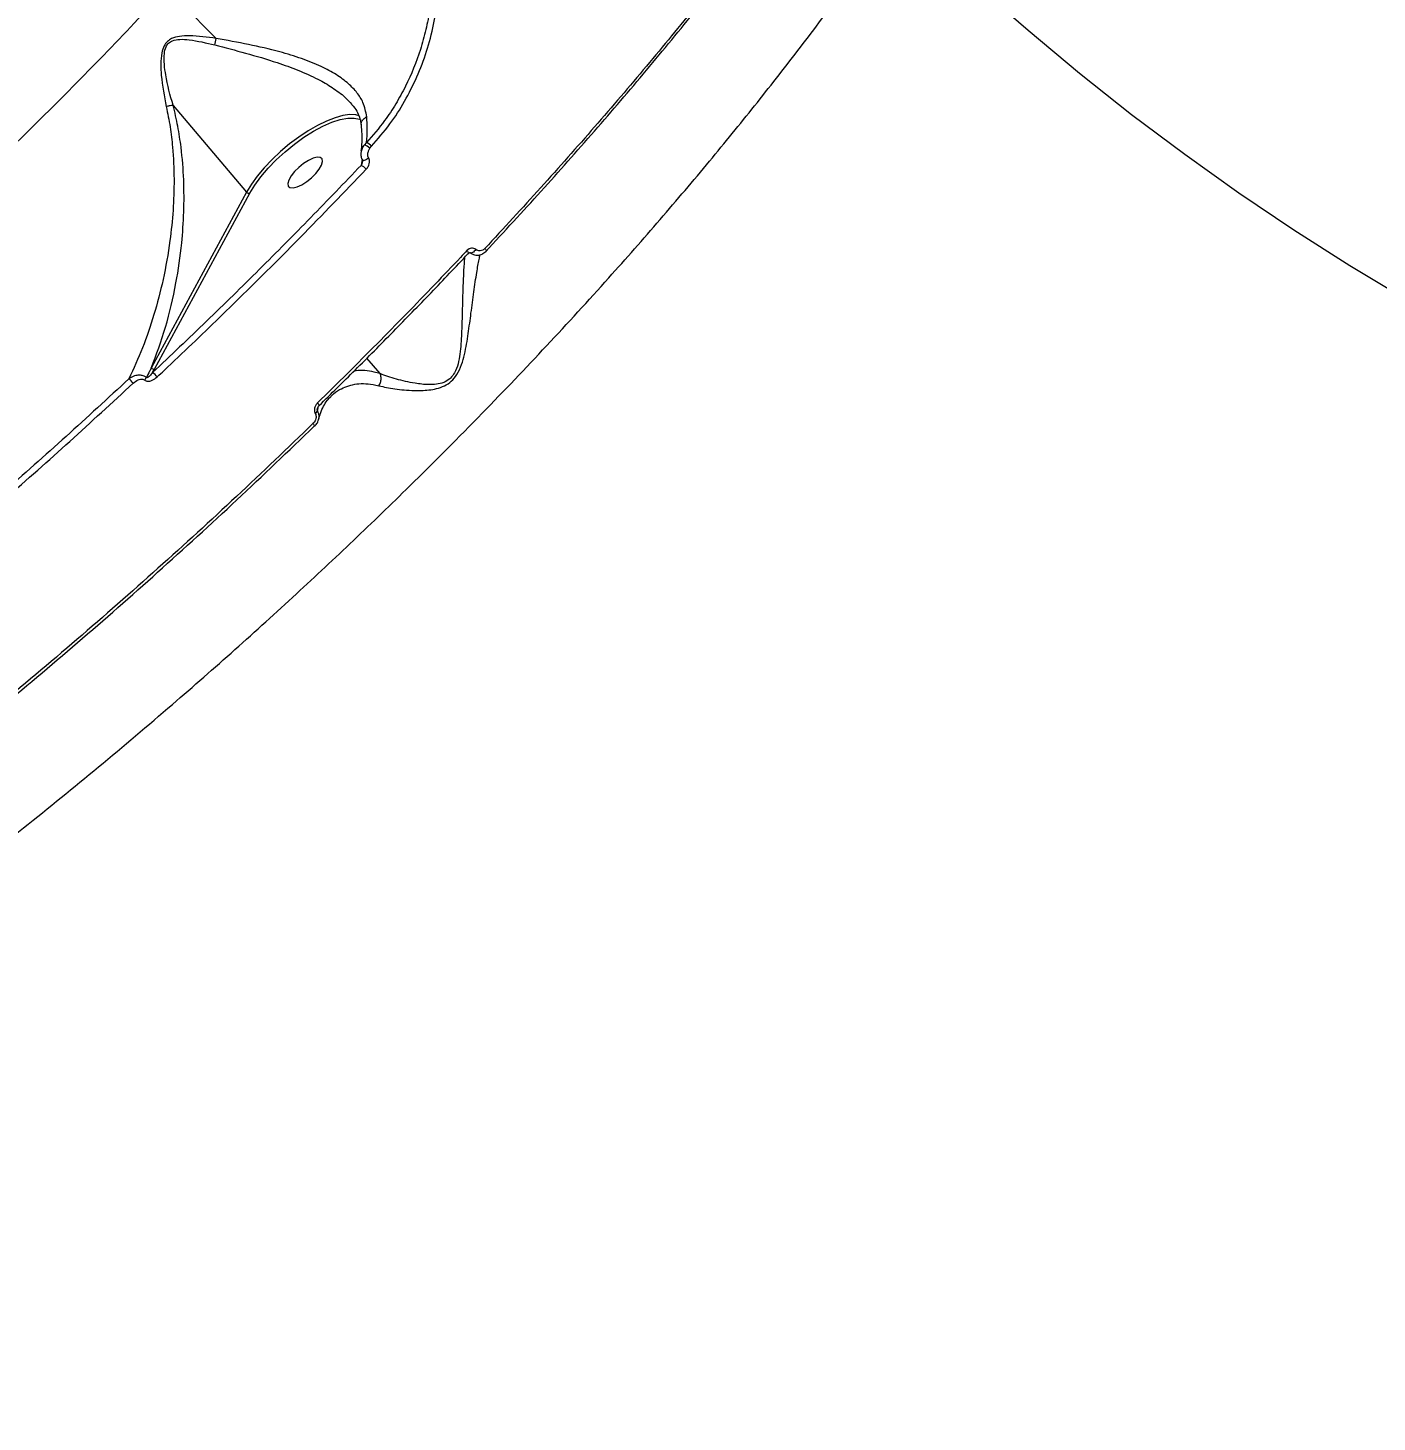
# Model space of a CAD drawing. Header units: millimetres. Extents: x -6328 to 5334, y -5037 to 4112.
# Drawn here: x -2855.3 to -2576.2, y -73.4 to 215 of the extents above; entities that cross this region are included whole.
import ezdxf

# ---------------------------------------------------------------- set-up
doc = ezdxf.new("R2010")
doc.units = ezdxf.units.MM
for name, color, linetype in [('DIKOM_ЗОНА', 80, 'Continuous'), ('DIKOM_ОБЪЕКТ', 7, 'Continuous'), ('DIKOM_РАЗМЕР_ЗОНА', 7, 'Continuous'), ('DIKOM_РАЗМЕР_ОБЪЕКТА', 7, 'Continuous')]:
    doc.layers.add(name, color=color, linetype=linetype)
doc.styles.add('style1', font='arial.ttf', dxfattribs={"width": 0.8})
doc.dimstyles.new('1-50', dxfattribs={"dimtxt": 300, "dimasz": 200, "dimexe": 100, "dimexo": 0, "dimgap": 100, "dimtad": 1, "dimtxsty": 'style1', "dimcen": 200, "dimclrd": 7, "dimclre": 7, "dimclrt": 7, "dimadec": 1, "dimazin": 2, "dimtfac": 1, "dimtmove": 0, "dimatfit": 2, "dimfxl": 0, "dimlwd": 25, "dimlwe": 18, "dimarcsym": 0})

# ---------------------------------------------------------------- blocks, each defined once
blk = doc.blocks.new('*D0')
at = {"layer": 'Defpoints', "color": 0, "transparency": 16777216}
for p in [(-3539.45, 760.32), (3333.52, 448.13), (3333.52, -4437.11)]:
    blk.add_point(p, dxfattribs=at)
at = {"layer": 'DIKOM_РАЗМЕР_ОБЪЕКТА', "color": 7, "lineweight": 18, "transparency": 16777216}
for p, q in [((-3539.45, 760.32), (-3539.45, -4537.11)), ((3333.52, 448.13), (3333.52, -4537.11))]:
    blk.add_line(p, q, dxfattribs=at)
at = {"layer": 'DIKOM_РАЗМЕР_ОБЪЕКТА', "color": 7, "lineweight": 25, "transparency": 16777216}
blk.add_line((-3339.45, -4437.11), (3133.52, -4437.11), dxfattribs=at)
at = {"layer": 'DIKOM_РАЗМЕР_ОБЪЕКТА', "color": 7, "transparency": 16777216}
for points in [[(-3339.45, -4403.77), (-3339.45, -4470.44), (-3539.45, -4437.11)], [(3133.52, -4403.77), (3133.52, -4470.44), (3333.52, -4437.11)]]:
    blk.add_solid(points, dxfattribs=at)
at = {"layer": 'DIKOM_РАЗМЕР_ОБЪЕКТА', "color": 7, "transparency": 16777216, "insert": (-102.96, -4183.94), "char_height": 300, "attachment_point": 5, "style": 'style1'}
blk.add_mtext('6900', dxfattribs=at)
blk = doc.blocks.new('*D1')
at = {"layer": 'Defpoints', "color": 0, "transparency": 16777216}
for p in [(-5040.91, 625.75), (5333.52, 448.13), (5333.52, -4936.78)]:
    blk.add_point(p, dxfattribs=at)
at = {"layer": 'DIKOM_РАЗМЕР_ЗОНА', "color": 7, "lineweight": 18, "transparency": 16777216}
for p, q in [((-5040.91, 625.75), (-5040.91, -5036.78)), ((5333.52, 448.13), (5333.52, -5036.78))]:
    blk.add_line(p, q, dxfattribs=at)
at = {"layer": 'DIKOM_РАЗМЕР_ЗОНА', "color": 7, "lineweight": 25, "transparency": 16777216}
blk.add_line((-4840.91, -4936.78), (5133.52, -4936.78), dxfattribs=at)
at = {"layer": 'DIKOM_РАЗМЕР_ЗОНА', "color": 7, "transparency": 16777216}
for points in [[(-4840.91, -4903.45), (-4840.91, -4970.11), (-5040.91, -4936.78)], [(5133.52, -4903.45), (5133.52, -4970.11), (5333.52, -4936.78)]]:
    blk.add_solid(points, dxfattribs=at)
at = {"layer": 'DIKOM_РАЗМЕР_ЗОНА', "color": 7, "transparency": 16777216, "insert": (-104.69, -4683.61), "char_height": 300, "attachment_point": 5, "style": 'style1'}
blk.add_mtext('10400', dxfattribs=at)
blk = doc.blocks.new('*D2')
at = {"layer": 'Defpoints', "color": 0, "transparency": 16777216}
for p in [(-5303.77, 2121.42), (-1621.11, 2121.42), (560.33, -2395.62)]:
    blk.add_point(p, dxfattribs=at)
at = {"layer": 'DIKOM_РАЗМЕР_ОБЪЕКТА', "color": 7, "lineweight": 18, "transparency": 16777216}
for p, q in [((-1621.11, 2121.42), (-5403.77, 2121.42)), ((560.33, -2395.62), (-5403.77, -2395.62))]:
    blk.add_line(p, q, dxfattribs=at)
at = {"layer": 'DIKOM_РАЗМЕР_ОБЪЕКТА', "color": 7, "lineweight": 25, "transparency": 16777216}
blk.add_line((-5303.77, -2195.62), (-5303.77, 1921.42), dxfattribs=at)
at = {"layer": 'DIKOM_РАЗМЕР_ОБЪЕКТА', "color": 7, "transparency": 16777216}
for points in [[(-5337.11, 1921.42), (-5270.44, 1921.42), (-5303.77, 2121.42)], [(-5337.11, -2195.62), (-5270.44, -2195.62), (-5303.77, -2395.62)]]:
    blk.add_solid(points, dxfattribs=at)
at = {"layer": 'DIKOM_РАЗМЕР_ОБЪЕКТА', "color": 7, "transparency": 16777216, "insert": (-5556.94, -137.1), "char_height": 300, "attachment_point": 5, "rotation": 90, "style": 'style1'}
blk.add_mtext('4500', dxfattribs=at)
blk = doc.blocks.new('*D3')
at = {"layer": 'Defpoints', "color": 0, "transparency": 16777216}
for p in [(-1814.92, 4111.71), (-5877.98, -3895.62), (33.33, -3895.62)]:
    blk.add_point(p, dxfattribs=at)
at = {"layer": 'DIKOM_РАЗМЕР_ЗОНА', "color": 7, "lineweight": 18, "transparency": 16777216}
for p, q in [((-1814.92, 4111.71), (-5977.98, 4111.71)), ((33.33, -3895.62), (-5977.98, -3895.62))]:
    blk.add_line(p, q, dxfattribs=at)
at = {"layer": 'DIKOM_РАЗМЕР_ЗОНА', "color": 7, "lineweight": 25, "transparency": 16777216}
blk.add_line((-5877.98, 3911.71), (-5877.98, -3695.62), dxfattribs=at)
at = {"layer": 'DIKOM_РАЗМЕР_ЗОНА', "color": 7, "transparency": 16777216}
for points in [[(-5911.31, 3911.71), (-5844.65, 3911.71), (-5877.98, 4111.71)], [(-5911.31, -3695.62), (-5844.65, -3695.62), (-5877.98, -3895.62)]]:
    blk.add_solid(points, dxfattribs=at)
at = {"layer": 'DIKOM_РАЗМЕР_ЗОНА', "color": 7, "transparency": 16777216, "insert": (-6131.15, 108.05), "char_height": 300, "attachment_point": 5, "rotation": 90, "style": 'style1'}
blk.add_mtext('8000', dxfattribs=at)

msp = doc.modelspace()

# ---------------------------------------------------------------- linework, layer by layer
at = {"layer": 'DIKOM_ЗОНА', "color": 3, "lineweight": 15}
msp.add_lwpolyline([(-2227.791, 4022.501, -0.4004134), (-924.694, 3567.218), (-783.266, 3290.817), (-574.315, 2882.448, 0.2815691), (-351.757, 2746.326), (3559.672, 2746.326, -0.2314536), (4743.738, 2167.188, -0.5747587), (2938.453, -2322.602, 0.3441492), (2725.867, -2545.064, -0.3852766), (1233.33, -3895.616), (300.314, -3895.616, -0.3636017), (-860.648, -2922.741, 0.3636017), (-1106.793, -2716.473), (-1724.025, -2716.473, -0.3491545), (-2514.764, -2087.631, 0.3242764), (-2736.03, -1894.92, -0.3882716), (-5040.908, 625.746), (-5040.908, 2102.661, -0.2943872), (-4453.774, 3013.453), (-2227.791, 4022.501)], format="xyb", dxfattribs=at)
at = {"layer": 'DIKOM_ОБЪЕКТ', "color": 7, "linetype": 'Continuous', "lineweight": 15}
for p, q in [((-2825.251, 198.995), (-2810.064, 181.051)), ((-2785.246, 191.313), (-2785.744, 190.794)), ((-2784.538, 190.134), (-2784.23, 190.528)), ((-2786.143, 187.855), (-2786.376, 186.589)), ((-2786.103, 187.653), (-2786.114, 187.669)), ((-2810.064, 181.051), (-2829.768, 144.672)), ((-2829.109, 144.453), (-2809.405, 180.832)), ((-2829.503, 143.727), (-2829.109, 144.453)), ((-2782.43, 143.514), (-2785.148, 146.725))]:
    msp.add_line(p, q, dxfattribs=at)
at = {"layer": 'DIKOM_ОБЪЕКТ', "color": 7, "linetype": 'Continuous', "lineweight": 15, "flags": 128}
for points in [[(-2669.019, 233.06), (-2658.806, 223.655), (-2648.386, 214.528), (-2637.763, 205.685), (-2626.944, 197.13), (-2615.934, 188.869), (-2604.74, 180.905), (-2593.367, 173.243), (-2581.822, 165.888), (-2570.112, 158.843), (-2558.242, 152.112), (-2546.22, 145.699), (-2534.051, 139.608), (-2521.743, 133.841), (-2509.302, 128.402)], [(-2786.747, 196.854), (-2787.461, 197.037), (-2788.697, 197.091), (-2790.14, 196.893), (-2791.759, 196.446), (-2793.519, 195.761), (-2795.381, 194.853), (-2797.306, 193.741), (-2799.251, 192.449), (-2801.174, 191.005), (-2803.034, 189.441), (-2804.79, 187.79), (-2806.404, 186.089), (-2807.841, 184.374), (-2809.07, 182.682), (-2810.064, 181.051)], [(-2809.405, 180.832), (-2808.38, 182.504), (-2807.104, 184.238), (-2805.606, 185.994), (-2803.923, 187.728), (-2802.096, 189.398), (-2800.168, 190.964), (-2798.187, 192.389), (-2796.2, 193.638), (-2794.256, 194.68), (-2792.4, 195.491), (-2790.679, 196.051), (-2789.133, 196.347), (-2787.8, 196.371), (-2787.773, 196.368)], [(-2787.773, 196.368), (-2786.712, 196.122), (-2786.409, 195.98)], [(-2801.453, 182.296), (-2801.079, 181.989), (-2800.451, 181.934), (-2799.62, 182.136), (-2798.653, 182.577), (-2797.63, 183.224), (-2796.632, 184.022), (-2795.741, 184.907), (-2795.028, 185.808), (-2794.552, 186.652), (-2794.351, 187.37), (-2794.442, 187.904), (-2794.816, 188.211), (-2795.444, 188.266), (-2796.275, 188.064), (-2797.242, 187.622), (-2798.265, 186.976), (-2799.263, 186.178), (-2800.154, 185.293), (-2800.867, 184.392), (-2801.343, 183.548), (-2801.544, 182.83), (-2801.453, 182.296)], [(-2786.361, 189.617), (-2786.358, 189.652), (-2786.355, 189.673)], [(-2784.796, 188.079), (-2785.026, 187.922), (-2785.275, 187.785), (-2785.521, 187.68), (-2785.746, 187.615), (-2785.93, 187.594), (-2786.06, 187.62), (-2786.103, 187.653)], [(-2764.468, 168.962), (-2764.36, 168.825), (-2764.273, 168.697), (-2764.212, 168.582), (-2764.177, 168.485), (-2764.172, 168.409), (-2764.195, 168.358)], [(-2762.643, 169.173), (-2762.791, 168.982), (-2762.957, 168.807), (-2763.132, 168.659), (-2763.304, 168.545), (-2763.465, 168.473), (-2763.604, 168.447), (-2763.713, 168.468), (-2763.787, 168.535)], [(-2760.763, 169.392), (-2760.659, 169.262), (-2760.575, 169.139), (-2760.514, 169.027), (-2760.477, 168.931), (-2760.467, 168.853), (-2760.482, 168.797), (-2760.524, 168.764), (-2760.59, 168.756)], [(-2795.369, 137.453), (-2795.26, 137.318), (-2795.169, 137.194), (-2795.101, 137.086), (-2795.058, 136.999), (-2795.041, 136.934), (-2795.051, 136.896), (-2795.053, 136.894)], [(-2796.322, 133.168), (-2796.217, 133.039), (-2796.129, 132.92), (-2796.061, 132.816), (-2796.015, 132.73), (-2795.993, 132.664), (-2795.996, 132.623), (-2796, 132.617)], [(-2796, 132.617), (-2796.023, 132.606), (-2796.074, 132.614)]]:
    msp.add_lwpolyline(points, dxfattribs=at)
at = {"layer": 'DIKOM_ОБЪЕКТ', "color": 7, "linetype": 'Continuous', "lineweight": 15}
for centre, radius, start, end in [((-2290.85, 628.036), 494.441, 233.19324, 240.33507), ((-2290.589, 628.035), 494.166, 233.20918, 240.31914), ((-2290.379, 628.223), 493.064, 233.20918, 240.31914), ((-2719.926, 312.179), 138.446, 219.82709, 225.84675), ((-2828.868, 214.687), 12.637, 345.33232, 351.62472), ((-2784.564, 189.423), 1.808, 130.73234, 172.04575), ((-2786.718, 187.58), 3.358, 49.5178, 73.13317), ((-2786.343, 188.843), 2.703, 38.57935, 66.0473), ((-2787.354, 184.225), 2.558, 37.55214, 67.53186), ((-2809.564, 181.455), 0.643, 218.94274, 284.32028), ((-2829.268, 145.076), 0.643, 218.94288, 284.31942), ((-2838.07, 137.812), 5.88, 39.25754, 51.68899), ((-2832.656, 143.446), 1.997, 319.59809, 337.3433), ((-2832.462, 139.688), 5.007, 38.75928, 53.77382), ((-2796.555, 136.351), 1.297, 302.63393, 335.32426)]:
    msp.add_arc(centre, radius, start, end, dxfattribs=at)
for points, knots in [([(-2773.816, 243.642), (-2773.152, 240.998), (-2772.147, 236.998), (-2771.586, 231.419), (-2771.404, 225.807), (-2771.851, 220.168), (-2772.918, 214.648), (-2774.403, 209.255), (-2776.496, 204.083), (-2779.162, 199.271), (-2781.776, 195.299), (-2783.964, 192.786), (-2785.246, 191.313)], [0, 0, 0, 0, 0.1468748, 0.2222339, 0.2981482, 0.444988, 0.5203448, 0.5962631, 0.7424206, 0.8174389, 0.8930195, 1, 1, 1, 1]), ([(-2784.23, 190.528), (-2782.92, 192.034), (-2780.4, 194.931), (-2777.3, 199.793), (-2774.753, 204.827), (-2772.736, 210.15), (-2771.284, 215.691), (-2770.391, 221.374), (-2770.057, 227.119), (-2770.311, 232.849), (-2771.071, 238.51), (-2772.023, 242.143), (-2772.499, 243.956)], [0, 0, 0, 0, 0.1070822, 0.2059729, 0.3051836, 0.4040767, 0.5033365, 0.6029167, 0.7021785, 0.8013468, 0.9008323, 1, 1, 1, 1]), ([(-3154.951, -94.845), (-3150.949, -94.651), (-3143.099, -94.269), (-3130.532, -92.636), (-3117.51, -90.27), (-3103.818, -87.062), (-3089.256, -82.959), (-3075.644, -78.501), (-3063.193, -73.968), (-3052.679, -69.847), (-3042.328, -65.525), (-3032.162, -61.039), (-3021.847, -56.249), (-3009.156, -50.07), (-2994.001, -42.25), (-2976.493, -32.597), (-2959.458, -22.625), (-2942.976, -12.454), (-2927.686, -2.56), (-2913.129, 7.265), (-2899.58, 16.759), (-2886.303, 26.399), (-2871.884, 37.227), (-2856.639, 49.123), (-2840.647, 62.128), (-2826.075, 74.449), (-2812.434, 86.406), (-2799.938, 97.729), (-2787.885, 109.013), (-2774.996, 121.471), (-2761.624, 134.896), (-2747.894, 149.275), (-2735.654, 162.638), (-2724.439, 175.382), (-2714.38, 187.261), (-2704.883, 198.919), (-2695.912, 210.388), (-2687.277, 221.867), (-2681.871, 229.478), (-2679.165, 233.286)], [0, 0, 0, 0, 0.0321108, 0.0629807, 0.0939441, 0.1252643, 0.1566821, 0.189835, 0.2117861, 0.2337707, 0.2537041, 0.2736375, 0.2936718, 0.313706, 0.3466387, 0.3796847, 0.4118208, 0.4412262, 0.470712, 0.4960472, 0.5214337, 0.5455273, 0.5696649, 0.6018539, 0.6313075, 0.6608414, 0.6862174, 0.7116447, 0.7357766, 0.7599525, 0.7922219, 0.8217486, 0.8513558, 0.8767942, 0.9022838, 0.9264743, 0.9507088, 0.9753312, 1, 1, 1, 1]), ([(-2826.251, 223.508), (-2830.413, 219.075), (-2838.737, 210.21), (-2851.777, 196.998), (-2865.204, 183.874), (-2879.107, 170.808), (-2893.389, 157.89), (-2908.089, 145.099), (-2923.092, 132.546), (-2937.409, 121.032), (-2950.901, 110.573), (-2963.555, 101.084), (-2976.311, 91.841), (-2989.199, 82.826), (-3002.157, 74.089), (-3015.203, 65.622), (-3028.26, 57.48), (-3040.906, 49.919), (-3053.082, 42.942), (-3065.608, 36.062), (-3078.837, 29.153), (-3092.707, 22.325), (-3107.45, 15.523), (-3122.96, 8.925), (-3137.296, 3.421), (-3149.509, -0.822), (-3160.455, -4.292), (-3171.815, -7.49), (-3183.489, -10.296), (-3195.642, -12.681), (-3208.113, -14.457), (-3219.687, -15.347), (-3229.677, -15.472), (-3238.247, -15.05), (-3246.359, -14.092), (-3253.976, -12.597), (-3261.094, -10.57), (-3267.676, -8.005), (-3273.774, -4.946), (-3277.373, -2.466), (-3279.175, -1.224)], [0, 0, 0, 0, 0.0277428, 0.0554856, 0.0835918, 0.1116979, 0.1402848, 0.1688716, 0.1978427, 0.2268138, 0.2503664, 0.2739191, 0.2976931, 0.3214671, 0.3455316, 0.3695961, 0.393891, 0.4181859, 0.4402547, 0.4623235, 0.4890861, 0.5158638, 0.5426264, 0.5757713, 0.6089163, 0.6309326, 0.652949, 0.6796477, 0.7063614, 0.7330602, 0.7661254, 0.7991906, 0.8241634, 0.8492229, 0.8742824, 0.8994293, 0.9244842, 0.9496267, 0.9747692, 1, 1, 1, 1]), ([(-2717.042, 219.606), (-2720.443, 215.439), (-2727.253, 207.097), (-2738.013, 194.54), (-2749.139, 181.957), (-2756.886, 173.583), (-2760.763, 169.392)], [0, 0, 0, 0, 0.2488775, 0.4981997, 0.7488727, 1, 1, 1, 1]), ([(-2760.59, 168.756), (-2756.755, 172.9), (-2749.079, 181.194), (-2738.005, 193.712), (-2727.23, 206.278), (-2720.384, 214.661), (-2716.958, 218.857)], [0, 0, 0, 0, 0.2488778, 0.4982001, 0.7488729, 1, 1, 1, 1]), ([(-2816.365, 212.846), (-2818.207, 213.105), (-2820.755, 213.463), (-2823.826, 213.35), (-2825.404, 212.958), (-2826.488, 212.233), (-2827.229, 211.207), (-2827.712, 209.594), (-2827.863, 207.52), (-2827.656, 203.784), (-2827.094, 200.884), (-2826.679, 198.744)], [0, 0, 0, 0, 0.2311133, 0.319666, 0.3914023, 0.4366917, 0.482219, 0.5456618, 0.6397129, 0.7342294, 1, 1, 1, 1]), ([(-2825.26, 199.001), (-2825.261, 199.003), (-2825.882, 201.06), (-2826.609, 203.874), (-2827.111, 207.481), (-2827.175, 209.447), (-2826.86, 210.984), (-2826.23, 211.924), (-2825.231, 212.518), (-2823.752, 212.718), (-2820.824, 212.505), (-2818.405, 211.916), (-2816.642, 211.487)], [0, 0, 0, 0, 0.0003162, 0.2742391, 0.3682386, 0.4635033, 0.5235102, 0.5648333, 0.606153, 0.6747017, 0.7630002, 1, 1, 1, 1]), ([(-2816.642, 211.487), (-2814.522, 210.941), (-2810.227, 209.835), (-2804.384, 208.112), (-2799.352, 206.298), (-2795.505, 204.581), (-2792.257, 202.702), (-2789.878, 200.954), (-2788.737, 199.683), (-2788.277, 199.17)], [0, 0, 0, 0, 0.2014075, 0.4080039, 0.5484947, 0.6921511, 0.8054577, 0.9215721, 1, 1, 1, 1]), ([(-2785.203, 196.655), (-2785.391, 197.655), (-2785.719, 199.399), (-2787.161, 201.644), (-2789.002, 203.588), (-2791.492, 205.412), (-2794.754, 207.163), (-2798.69, 208.735), (-2803.744, 210.268), (-2809.74, 211.652), (-2814.132, 212.444), (-2816.365, 212.846)], [0, 0, 0, 0, 0.1045096, 0.1823156, 0.2623965, 0.3546203, 0.4495241, 0.5618071, 0.6772358, 0.8359151, 1, 1, 1, 1]), ([(-2602.718, -347.994), (-2598.991, -345.088), (-2591.683, -339.389), (-2580.787, -329.571), (-2570.029, -318.939), (-2559.284, -307.271), (-2548.402, -294.392), (-2538.72, -281.93), (-2530.224, -270.222), (-2523.28, -260.135), (-2516.654, -250.026), (-2510.335, -239.932), (-2504.112, -229.53), (-2496.681, -216.537), (-2488.156, -200.722), (-2478.794, -182.031), (-2470.144, -163.452), (-2462.187, -145.12), (-2455.168, -127.804), (-2448.806, -111.042), (-2443.161, -95.205), (-2437.895, -79.457), (-2432.459, -62.111), (-2427.067, -43.469), (-2421.827, -23.556), (-2417.425, -5.092), (-2413.639, 12.477), (-2410.465, 28.823), (-2407.69, 44.834), (-2405.033, 62.221), (-2402.673, 80.598), (-2400.722, 99.868), (-2399.415, 117.416), (-2398.615, 133.831), (-2398.254, 148.857), (-2398.265, 163.343), (-2398.638, 177.334), (-2399.347, 191.099), (-2400.129, 200.002), (-2400.52, 204.458)], [0, 0, 0, 0, 0.0321108, 0.0629807, 0.0939441, 0.1252643, 0.1566821, 0.189835, 0.2117861, 0.2337707, 0.2537041, 0.2736375, 0.2936718, 0.313706, 0.3466387, 0.3796847, 0.4118208, 0.4412262, 0.470712, 0.4960472, 0.5214337, 0.5455273, 0.5696649, 0.6018539, 0.6313075, 0.6608414, 0.6862174, 0.7116447, 0.7357766, 0.7599525, 0.7922219, 0.8217486, 0.8513558, 0.8767942, 0.9022838, 0.9264743, 0.9507088, 0.9753312, 1, 1, 1, 1]), ([(-2829.768, 144.672), (-2828.733, 147.448), (-2826.664, 152.999), (-2824.64, 161.738), (-2823.476, 169.766), (-2822.986, 176.909), (-2822.984, 183.526), (-2823.46, 189.481), (-2824.225, 194.659), (-2824.909, 197.55), (-2825.251, 198.995)], [0, 0, 0, 0, 0.1801421, 0.3602677, 0.5134826, 0.627815, 0.7423229, 0.8564285, 0.9282344, 1, 1, 1, 1]), ([(-2825.26, 199.001), (-2825.464, 198.974), (-2825.84, 198.924), (-2826.368, 198.816), (-2826.636, 198.754), (-2826.679, 198.744)], [0, 0, 0, 0, 0.4994815, 0.9205566, 1, 1, 1, 1]), ([(-2825.251, 198.995), (-2825.252, 198.996), (-2825.255, 198.998), (-2825.258, 199.001), (-2825.26, 199.001), (-2825.26, 199.001)], [0, 0, 0, 0, 0.3909841, 0.7860417, 1, 1, 1, 1]), ([(-2788.278, 199.17), (-2788.15, 199.032), (-2787.649, 198.492), (-2787.078, 197.518), (-2786.546, 196.268), (-2786.433, 195.4), (-2786.378, 194.975)], [0, 0, 0, 0, 0.1041359, 0.409345, 0.7104009, 1, 1, 1, 1]), ([(-2826.679, 198.744), (-2826.392, 197.341), (-2825.818, 194.534), (-2825.247, 189.499), (-2824.985, 183.702), (-2825.214, 177.255), (-2825.939, 170.288), (-2827.226, 163.045), (-2829.158, 155.647), (-2831.501, 148.75), (-2833.451, 144.532), (-2834.425, 142.425)], [0, 0, 0, 0, 0.0661314, 0.1323031, 0.238336, 0.3447311, 0.4509767, 0.593956, 0.7292239, 0.864722, 1, 1, 1, 1]), ([(-2786.314, 194.987), (-2786.327, 195.039), (-2786.388, 195.287), (-2786.216, 195.753), (-2785.838, 196.249), (-2785.446, 196.528), (-2785.24, 196.636), (-2785.203, 196.655)], [0, 0, 0, 0, 0.0831059, 0.4005433, 0.7179819, 0.9496584, 1, 1, 1, 1]), ([(-2785.246, 191.313), (-2785.173, 192.25), (-2785.045, 193.917), (-2785.155, 195.821), (-2785.203, 196.655)], [0, 0, 0, 0, 0.5623929, 1, 1, 1, 1]), ([(-2786.356, 195.007), (-2786.309, 194.354), (-2786.202, 192.894), (-2786.219, 191.109), (-2786.336, 190.071), (-2786.381, 189.675)], [0, 0, 0, 0, 0.3332127, 0.7451465, 1, 1, 1, 1]), ([(-2785.744, 190.794), (-2785.905, 190.561), (-2786.243, 190.073), (-2786.343, 189.502), (-2786.395, 189.204)], [0, 0, 0, 0, 0.4772235, 1, 1, 1, 1]), ([(-2786.401, 189.203), (-2786.41, 188.947), (-2786.427, 188.433), (-2786.282, 187.896), (-2786.118, 187.683), (-2786.109, 187.672)], [0, 0, 0, 0, 0.4843626, 0.972737, 1, 1, 1, 1]), ([(-2786.331, 189.614), (-2786.337, 189.542), (-2786.344, 189.446), (-2786.358, 189.36), (-2786.361, 189.338)], [0, 0, 0, 0, 0.7444131, 1, 1, 1, 1]), ([(-2786.118, 187.675), (-2786.118, 187.675), (-2786.117, 187.675), (-2786.108, 187.659), (-2786.094, 187.618), (-2786.082, 187.555), (-2786.077, 187.455), (-2786.09, 187.379), (-2786.097, 187.336)], [0, 0, 0, 0, 0.1822281, 0.2973853, 0.4093487, 0.5535612, 0.7468506, 1, 1, 1, 1]), ([(-2785.326, 185.784), (-2785.279, 185.836), (-2785.058, 186.08), (-2784.774, 186.559), (-2784.617, 187.173), (-2784.624, 187.687), (-2784.738, 187.948), (-2784.796, 188.079)], [0, 0, 0, 0, 0.0843516, 0.4026499, 0.6518232, 0.8254915, 1, 1, 1, 1]), ([(-2784.796, 188.079), (-2784.855, 188.214), (-2784.974, 188.485), (-2784.98, 189.027), (-2784.846, 189.599), (-2784.636, 189.965), (-2784.538, 190.134)], [0, 0, 0, 0, 0.2096764, 0.4181568, 0.729856, 1, 1, 1, 1]), ([(-2786.376, 186.589), (-2789.825, 182.987), (-2796.726, 175.777), (-2807.408, 165.027), (-2818.31, 154.323), (-2825.77, 147.261), (-2829.503, 143.727)], [0, 0, 0, 0, 0.2491447, 0.4986289, 0.7491418, 1, 1, 1, 1]), ([(-2828.558, 142.823), (-2828.076, 143.276), (-2825.667, 145.54), (-2819.441, 151.452), (-2809.999, 160.616), (-2797.922, 172.66), (-2789.834, 181.087), (-2785.326, 185.784)], [0, 0, 0, 0, 0.0321573, 0.1607921, 0.4182836, 0.6757752, 1, 1, 1, 1]), ([(-2786.101, 187.336), (-2786.117, 187.255), (-2786.163, 187.018), (-2786.272, 186.779), (-2786.358, 186.623), (-2786.376, 186.589)], [0, 0, 0, 0, 0.2884195, 0.8481684, 1, 1, 1, 1]), ([(-2764.468, 168.962), (-2764.908, 168.494), (-2767.106, 166.157), (-2773.238, 159.71), (-2783.02, 149.641), (-2791.25, 141.518), (-2795.369, 137.453)], [0, 0, 0, 0, 0.0441412, 0.2207137, 0.6100127, 1, 1, 1, 1]), ([(-2795.057, 136.898), (-2792.567, 139.344), (-2787.381, 144.438), (-2779.659, 152.228), (-2771.888, 160.244), (-2766.739, 165.622), (-2764.22, 168.333), (-2764.196, 168.359)], [0, 0, 0, 0, 0.2353688, 0.4901028, 0.7439973, 0.9975577, 1, 1, 1, 1]), ([(-2782.691, 140.989), (-2781.635, 140.762), (-2779.499, 140.303), (-2775.887, 139.968), (-2772.883, 140.018), (-2770.748, 140.368), (-2769.152, 140.898), (-2767.663, 141.86), (-2766.406, 143.389), (-2765.548, 145.341), (-2764.757, 148.22), (-2764.171, 151.844), (-2763.605, 156.207), (-2763.048, 160.511), (-2762.49, 164.209), (-2762.035, 166.793), (-2761.816, 167.811), (-2761.746, 168.136)], [0, 0, 0, 0, 0.1072064, 0.2168613, 0.2900354, 0.3271497, 0.3651453, 0.3987736, 0.4327384, 0.4750795, 0.5157508, 0.6014167, 0.6890474, 0.786321, 0.8855657, 0.963492, 1, 1, 1, 1]), ([(-2764.975, 167.537), (-2764.991, 167.327), (-2765.067, 166.376), (-2765.209, 163.936), (-2765.354, 160.262), (-2765.452, 156.075), (-2765.568, 151.813), (-2765.771, 148.329), (-2766.26, 145.555), (-2766.864, 143.814), (-2767.596, 142.833), (-2768.343, 142.149), (-2769.338, 141.588), (-2770.815, 141.272), (-2772.839, 141.195), (-2775.718, 141.532), (-2779.192, 142.345), (-2781.422, 143.098), (-2782.423, 143.503), (-2782.424, 143.504)], [0, 0, 0, 0, 0.0233919, 0.105679, 0.2066187, 0.3094369, 0.3973027, 0.486489, 0.5264832, 0.5664646, 0.5926461, 0.5974612, 0.6284542, 0.6643606, 0.7016873, 0.7758946, 0.8868471, 0.9998879, 1, 1, 1, 1]), ([(-2762.643, 169.173), (-2762.775, 169.261), (-2763.046, 169.442), (-2763.548, 169.475), (-2764.054, 169.328), (-2764.33, 169.084), (-2764.468, 168.962)], [0, 0, 0, 0, 0.2338668, 0.4824937, 0.7413363, 1, 1, 1, 1]), ([(-2764.192, 168.356), (-2764.182, 168.367), (-2764.125, 168.436), (-2764.005, 168.507), (-2763.868, 168.539), (-2763.801, 168.533), (-2763.748, 168.483), (-2763.723, 168.459)], [0, 0, 0, 0, 0.0441075, 0.2669239, 0.5010708, 0.7636714, 1, 1, 1, 1]), ([(-2763.787, 168.535), (-2763.56, 168.38), (-2763.094, 168.06), (-2762.216, 167.966), (-2761.321, 168.174), (-2760.833, 168.563), (-2760.59, 168.756)], [0, 0, 0, 0, 0.2380039, 0.4906779, 0.7462862, 1, 1, 1, 1]), ([(-2760.763, 169.392), (-2760.904, 169.267), (-2761.188, 169.016), (-2761.71, 168.864), (-2762.228, 168.896), (-2762.509, 169.083), (-2762.643, 169.173)], [0, 0, 0, 0, 0.2583542, 0.5167488, 0.7678077, 1, 1, 1, 1]), ([(-2829.768, 144.672), (-2829.883, 144.451), (-2830.228, 143.785), (-2830.579, 143.12), (-2830.813, 142.677)], [0, 0, 0, 0, 0.3320291, 1, 1, 1, 1]), ([(-2782.43, 143.514), (-2782.844, 143.632), (-2783.949, 143.948), (-2785.621, 144.165), (-2787.011, 144.197), (-2787.701, 144.043), (-2787.847, 144.01)], [0, 0, 0, 0, 0.2078897, 0.5554508, 0.905561, 1, 1, 1, 1]), ([(-2834.425, 142.425), (-2838.736, 138.445), (-2847.364, 130.479), (-2860.633, 118.72), (-2874.117, 107.093), (-2883.279, 99.514), (-2887.864, 95.721)], [0, 0, 0, 0, 0.2488778, 0.4982002, 0.748873, 1, 1, 1, 1]), ([(-2887.074, 94.725), (-2882.52, 98.493), (-2873.403, 106.033), (-2859.927, 117.649), (-2846.587, 129.466), (-2837.877, 137.508), (-2833.518, 141.533)], [0, 0, 0, 0, 0.2488775, 0.4981996, 0.7488726, 1, 1, 1, 1]), ([(-2830.813, 142.677), (-2830.873, 142.726), (-2831.067, 142.888), (-2831.511, 143.101), (-2832.192, 143.218), (-2833.105, 143.119), (-2833.875, 142.806), (-2834.315, 142.502), (-2834.425, 142.425)], [0, 0, 0, 0, 0.0635458, 0.2059318, 0.3867575, 0.5938455, 0.8977465, 1, 1, 1, 1]), ([(-2833.518, 141.533), (-2833.201, 141.785), (-2832.732, 142.159), (-2832.025, 142.372), (-2831.581, 142.376), (-2831.292, 142.275), (-2831.171, 142.18), (-2831.135, 142.151)], [0, 0, 0, 0, 0.4385519, 0.6486814, 0.8192315, 0.9451773, 1, 1, 1, 1]), ([(-2831.135, 142.151), (-2831.095, 142.12), (-2830.965, 142.019), (-2830.653, 141.915), (-2830.163, 141.921), (-2829.398, 142.153), (-2828.891, 142.558), (-2828.558, 142.823)], [0, 0, 0, 0, 0.0555185, 0.1783962, 0.3495223, 0.5728916, 1, 1, 1, 1]), ([(-2829.503, 143.727), (-2829.689, 143.497), (-2829.965, 143.155), (-2830.357, 142.819), (-2830.586, 142.685), (-2830.735, 142.645), (-2830.797, 142.67), (-2830.813, 142.677)], [0, 0, 0, 0, 0.4939038, 0.7308129, 0.8854639, 0.9700829, 1, 1, 1, 1]), ([(-2792.634, 138.758), (-2792.561, 138.842), (-2792.034, 139.448), (-2790.482, 140.475), (-2788.303, 141.318), (-2785.898, 141.487), (-2784.207, 141.345), (-2783.098, 141.084), (-2782.691, 140.989)], [0, 0, 0, 0, 0.0321988, 0.2335429, 0.5632787, 0.7318995, 0.901752, 1, 1, 1, 1]), ([(-2782.691, 140.989), (-2782.665, 141.031), (-2782.497, 141.307), (-2782.278, 141.884), (-2782.196, 142.733), (-2782.348, 143.247), (-2782.424, 143.504)], [0, 0, 0, 0, 0.056229, 0.3685429, 0.6842715, 1, 1, 1, 1]), ([(-2782.424, 143.504), (-2782.425, 143.505), (-2782.426, 143.507), (-2782.428, 143.511), (-2782.43, 143.513), (-2782.43, 143.514)], [0, 0, 0, 0, 0.3001999, 0.7069773, 1, 1, 1, 1]), ([(-2795.144, 134.038), (-2795.025, 134.469), (-2794.745, 135.487), (-2794.143, 136.787), (-2793.439, 137.944), (-2792.905, 138.492), (-2792.662, 138.742)], [0, 0, 0, 0, 0.2033533, 0.4808709, 0.7634013, 1, 1, 1, 1]), ([(-2795.369, 137.453), (-2795.469, 137.344), (-2795.7, 137.092), (-2795.939, 136.629), (-2796.056, 136.126), (-2796.044, 135.652), (-2795.919, 135.39), (-2795.856, 135.259)], [0, 0, 0, 0, 0.1825282, 0.4237843, 0.6274648, 0.8134356, 1, 1, 1, 1]), ([(-2795.377, 135.809), (-2795.39, 135.84), (-2795.413, 135.892), (-2795.433, 136.018), (-2795.433, 136.139), (-2795.413, 136.224), (-2795.408, 136.248)], [0, 0, 0, 0, 0.2125523, 0.3686245, 0.8231122, 1, 1, 1, 1]), ([(-2795.41, 136.248), (-2795.408, 136.261), (-2795.398, 136.345), (-2795.324, 136.532), (-2795.205, 136.746), (-2795.085, 136.849), (-2795.043, 136.884)], [0, 0, 0, 0, 0.0529892, 0.3458849, 0.7708914, 1, 1, 1, 1]), ([(-2795.377, 135.809), (-2795.361, 135.891), (-2795.303, 136.194), (-2795.244, 136.493), (-2795.201, 136.712)], [0, 0, 0, 0, 0.2682089, 1, 1, 1, 1]), ([(-2795.17, 134.044), (-2795.129, 134.194), (-2795.025, 134.566), (-2795.076, 135.195), (-2795.276, 135.603), (-2795.377, 135.809)], [0, 0, 0, 0, 0.2477777, 0.6190314, 1, 1, 1, 1]), ([(-2796.322, 133.168), (-2801.568, 128.133), (-2812.074, 118.049), (-2828.4, 103.161), (-2845.105, 88.44), (-2856.535, 78.874), (-2862.258, 74.084)], [0, 0, 0, 0, 0.2482523, 0.4971932, 0.7482405, 1, 1, 1, 1]), ([(-2795.856, 135.259), (-2795.795, 135.132), (-2795.673, 134.879), (-2795.661, 134.424), (-2795.775, 133.947), (-2796.005, 133.51), (-2796.226, 133.272), (-2796.322, 133.168)], [0, 0, 0, 0, 0.188925, 0.3774349, 0.5791838, 0.8164502, 1, 1, 1, 1]), ([(-2796.026, 132.643), (-2795.903, 132.753), (-2795.558, 133.065), (-2795.259, 133.578), (-2795.188, 133.969), (-2795.171, 134.063)], [0, 0, 0, 0, 0.2946951, 0.8303887, 1, 1, 1, 1]), ([(-2861.868, 73.666), (-2856.237, 78.378), (-2844.958, 87.814), (-2828.362, 102.427), (-2811.987, 117.346), (-2801.384, 127.52), (-2796.074, 132.614)], [0, 0, 0, 0, 0.2482526, 0.4971936, 0.7482408, 1, 1, 1, 1]), ([(-2502.216, 117.336), (-2502.782, 111.424), (-2503.914, 99.598), (-2506.212, 81.537), (-2508.954, 63.268), (-2512.199, 44.71), (-2515.928, 25.99), (-2520.16, 7.069), (-2524.87, -11.899), (-2529.729, -29.682), (-2534.613, -46.172), (-2539.445, -61.419), (-2544.568, -76.569), (-2549.997, -91.654), (-2555.712, -106.598), (-2561.723, -121.419), (-2568, -136.026), (-2574.334, -149.95), (-2580.669, -163.151), (-2587.42, -176.528), (-2594.83, -190.414), (-2602.926, -204.687), (-2611.889, -219.549), (-2621.756, -234.803), (-2631.343, -248.499), (-2639.86, -259.862), (-2647.755, -269.819), (-2656.266, -279.879), (-2665.391, -289.89), (-2675.311, -299.946), (-2686.017, -309.809), (-2696.55, -318.446), (-2706.147, -325.463), (-2714.796, -331.122), (-2723.423, -336.099), (-2731.991, -340.367), (-2740.493, -343.927), (-2748.899, -346.748), (-2757.224, -348.898), (-2762.667, -349.708), (-2765.393, -350.113)], [0, 0, 0, 0, 0.0277428, 0.0554856, 0.0835918, 0.1116979, 0.1402848, 0.1688716, 0.1978427, 0.2268138, 0.2503664, 0.2739191, 0.2976931, 0.3214671, 0.3455316, 0.3695961, 0.393891, 0.4181859, 0.4402547, 0.4623235, 0.4890861, 0.5158638, 0.5426264, 0.5757713, 0.6089163, 0.6309326, 0.652949, 0.6796477, 0.7063614, 0.7330602, 0.7661254, 0.7991906, 0.8241634, 0.8492229, 0.8742824, 0.8994293, 0.9244842, 0.9496267, 0.9747692, 1, 1, 1, 1])]:
    msp.add_open_spline(points, degree=3, knots=knots, dxfattribs=at)

# ---------------------------------------------------------------- dimensions: what is measured, and where the dimension line sits
at = {"layer": 'DIKOM_РАЗМЕР_ЗОНА'}
dim = msp.add_linear_dim(base=(-5877.98, -3895.616), p1=(-1814.925, 4111.709), p2=(33.33, -3895.616), angle=90, text='8000', dimstyle='1-50', dxfattribs=at)
dim.commit()
dim.dimension.update_dxf_attribs({"geometry": '*D3', "text_midpoint": (-5877.98, 108.046), "dimtype": 160})
dim = msp.add_linear_dim(base=(5333.521, -4936.782), p1=(-5040.908, 625.746), p2=(5333.521, 448.128), text='10400', dimstyle='1-50', dxfattribs=at)
dim.commit()
dim.dimension.update_dxf_attribs({"geometry": '*D1', "text_midpoint": (-104.69, -4936.782), "dimtype": 160})
at = {"layer": 'DIKOM_РАЗМЕР_ОБЪЕКТА'}
dim = msp.add_linear_dim(base=(-5303.773, 2121.419), p1=(560.33, -2395.616), p2=(-1621.109, 2121.419), angle=90, text='4500', dimstyle='1-50', dxfattribs=at)
dim.commit()
dim.dimension.update_dxf_attribs({"geometry": '*D2', "text_midpoint": (-5303.773, -137.099), "dimtype": 160})
dim = msp.add_linear_dim(base=(3333.521, -4437.108), p1=(-3539.449, 760.323), p2=(3333.521, 448.128), text='6900', dimstyle='1-50', dxfattribs=at)
dim.commit()
dim.dimension.update_dxf_attribs({"geometry": '*D0', "text_midpoint": (-102.964, -4437.108), "dimtype": 160})

doc.saveas('drawing.dxf')
